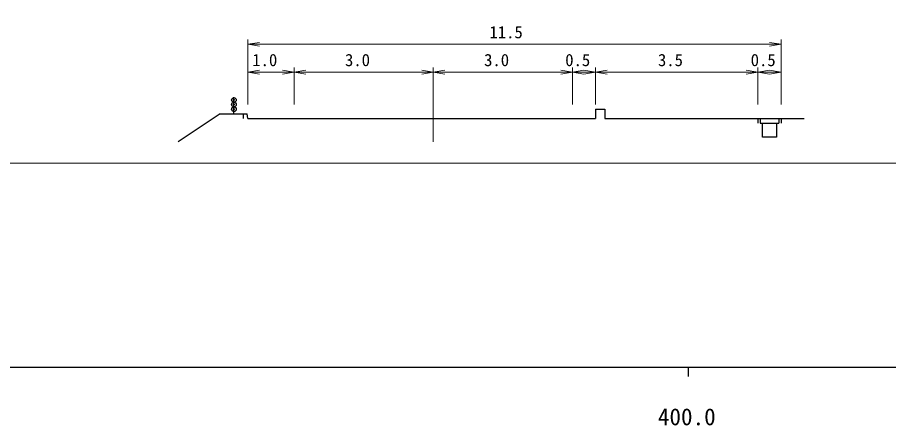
# Model space of a CAD drawing. Units: millimetres, scale not verified. Extents: x 40000 to 680000, y 20000 to 380000.
# Drawn here: x 395659 to 489606, y 198715 to 242695 of the extents above; entities that cross this region are included whole.
import ezdxf
from ezdxf.enums import TextEntityAlignment as Align

# ---------------------------------------------------------------- set-up
doc = ezdxf.new("R2010")
doc.units = ezdxf.units.MM
doc.header["$LTSCALE"] = 1000
doc.header["$PDMODE"] = 32
doc.header["$PDSIZE"] = 500
doc.linetypes.add('CHAIN', pattern=[18.5, 12, -1.5, 3.5, -1.5])
for name, color, linetype, lineweight in [('M-BGD', 7, 'Continuous', 25), ('M-BMK', 2, 'CHAIN', 13), ('M-STR-HTXT', 7, 'Continuous', 13), ('M-TTL-BAND', 7, 'Continuous', 25)]:
    doc.layers.add(name, color=color, linetype=linetype, lineweight=lineweight)
doc.styles.add('ＭＳ ゴシック', font='')
doc.styles.get('ＭＳ ゴシック').set_extended_font_data('MS Gothic')

# ---------------------------------------------------------------- blocks, each defined once
blk = doc.blocks.new('open_arrow')
at = {"color": 0, "linetype": 'Continuous', "lineweight": -2}
blk.add_lwpolyline([(7.5, 1.25), (0, 0), (7.5, -1.25)], dxfattribs=at)

msp = doc.modelspace()

# ---------------------------------------------------------------- linework, layer by layer
at = {"layer": 'M-BGD'}
for p, q in [((419009, 232300), (419005, 234092)), ((417509, 232300), (413009, 229300)), ((417509, 232300), (420423, 232300)), ((420009, 232300), (420009, 231800)), ((420509, 231800), (420423, 232300)), ((458009, 232800), (458009, 231800)), ((458009, 232800), (459009, 232800)), ((459009, 232800), (459009, 231800)), ((420509, 231800), (458009, 231800)), ((459009, 231800), (480509, 231800)), ((475509, 231800), (475509, 231300)), ((475759, 231800), (475759, 231300)), ((477509, 231300), (477759, 231300)), ((477759, 231800), (477759, 231300)), ((478009, 231800), (478009, 231300))]:
    msp.add_line(p, q, dxfattribs=at)
msp.add_lwpolyline([(475759, 231300), (477509, 231300), (477509, 229800), (476009, 229800), (476009, 231300)], dxfattribs=at)
for centre, radius in [((419009, 233800), 50), ((419009, 233300), 50), ((419009, 233800), 40), ((419009, 233300), 40), ((419009, 233800), 30), ((419009, 233300), 30), ((419009, 233800), 20), ((419009, 233800), 20), ((419009, 233800), 20), ((419009, 233300), 20), ((419009, 233300), 20), ((419009, 233300), 20), ((419009, 232800), 50), ((419009, 232800), 40), ((419009, 232800), 30), ((419009, 232800), 20), ((419009, 232800), 20), ((419009, 232800), 20)]:
    msp.add_circle(centre, radius, dxfattribs=at)
msp.add_open_spline([(405763, 252790), (403598, 251865), (402996, 251636), (401206, 250941), (397397, 249462), (395218, 248743), (391304, 247571), (387740, 246504), (385716, 245972), (382065, 245252), (379333, 244713), (377798, 244306), (375016, 244187), (372516, 244080), (371114, 244310), (368617, 244472), (366220, 244626), (364884, 244800), (362491, 244997), (359553, 245238), (357907, 245372), (354968, 245589), (352024, 245805), (350376, 245937), (347430, 246109), (345594, 246216), (344560, 246492), (342727, 246340), (340520, 246157), (339289, 245875), (337160, 245265), (334813, 244593), (333635, 243820), (331343, 242980), (329181, 242187), (328001, 241610), (325756, 241092), (323324, 240532), (321912, 240412), (319421, 240251), (316554, 240065), (314938, 240170), (312065, 240214), (311861, 240217), (311663, 240220), (311470, 240223)], degree=3, knots=[0, 0, 0, 0, 1, 1, 1, 2, 2, 2, 3, 3, 3, 4, 4, 4, 5, 5, 5, 6, 6, 6, 7, 7, 7, 8, 8, 8, 9, 9, 9, 10, 10, 10, 11, 11, 11, 12, 12, 12, 13, 13, 13, 14, 14, 14, 15, 15, 15, 15], dxfattribs=at)
for p in [(419009, 233800), (419009, 233300), (419009, 232800)]:
    msp.add_point(p, dxfattribs=at)
at = {"layer": 'M-BMK'}
msp.add_line((440509, 234300), (440509, 229300), dxfattribs=at)
at = {"layer": 'M-STR-HTXT'}
for p, q in [((420509, 233300), (420509, 240300)), ((420509, 239800), (425509, 239800)), ((425509, 239800), (440509, 239800)), ((440509, 239800), (455509, 239800)), ((455509, 239800), (458009, 239800)), ((458009, 239800), (475509, 239800)), ((475509, 239800), (478009, 239800)), ((478009, 233300), (478009, 240300)), ((420509, 236800), (421759, 237008)), ((420509, 236800), (425509, 236800)), ((420509, 236800), (421759, 236592)), ((425509, 236800), (424259, 237008)), ((425509, 236800), (424259, 236592)), ((425509, 233300), (425509, 237300)), ((425509, 236800), (426759, 237008)), ((425509, 236800), (440509, 236800)), ((425509, 236800), (426759, 236592)), ((440509, 236800), (439259, 237008)), ((440509, 236800), (439259, 236592)), ((440509, 233300), (440509, 237300)), ((440509, 236800), (441759, 237008)), ((440509, 236800), (455509, 236800)), ((440509, 236800), (441759, 236592)), ((455509, 236800), (454259, 237008)), ((455509, 236800), (454259, 236592)), ((455509, 233300), (455509, 237300)), ((455509, 236800), (456759, 237008)), ((455509, 236800), (458009, 236800)), ((455509, 236800), (456759, 236592)), ((458009, 236800), (456759, 237008)), ((458009, 236800), (456759, 236592)), ((458009, 233300), (458009, 237300)), ((458009, 236800), (459259, 237008)), ((458009, 236800), (475509, 236800)), ((458009, 236800), (459259, 236592)), ((475509, 236800), (474259, 237008)), ((475509, 236800), (474259, 236592)), ((475509, 233300), (475509, 237300)), ((475509, 236800), (476759, 237008)), ((475509, 236800), (478009, 236800)), ((475509, 236800), (476759, 236592)), ((478009, 236800), (476759, 237008)), ((478009, 236800), (476759, 236592)), ((94207, 227001), (495306, 227001))]:
    msp.add_line(p, q, dxfattribs=at)
at = {"layer": 'M-TTL-BAND'}
for p, q in [((40000, 205000), (579000, 205000)), ((468000, 205000), (468000, 204000))]:
    msp.add_line(p, q, dxfattribs=at)

# ---------------------------------------------------------------- block references
at = {"layer": 'M-STR-HTXT', "xscale": 167, "yscale": 167}
msp.add_blockref('open_arrow', (420509, 239800), dxfattribs=at)
at = {"layer": 'M-STR-HTXT', "xscale": 167, "yscale": 167, "rotation": 180}
msp.add_blockref('open_arrow', (478009, 239800), dxfattribs=at)

# ---------------------------------------------------------------- texts
at = {"layer": 'M-STR-HTXT', "style": 'ＭＳ ゴシック'}
for s, p in [('11.5', (448359, 240050)), ('1.0', (422334, 237050)), ('3.0', (432334, 237050)), ('3.0', (447334, 237050)), ('0.5', (456084, 237050)), ('3.5', (466084, 237050)), ('0.5', (476084, 237050))]:
    msp.add_text(s, height=1320, dxfattribs=at).set_placement(p, align=Align.BOTTOM_CENTER)
at = {"layer": 'M-TTL-BAND', "style": 'ＭＳ ゴシック'}
msp.add_text('400.0', height=1833, dxfattribs=at).set_placement((467844, 198195), align=Align.BOTTOM_CENTER)

doc.saveas('drawing.dxf')
